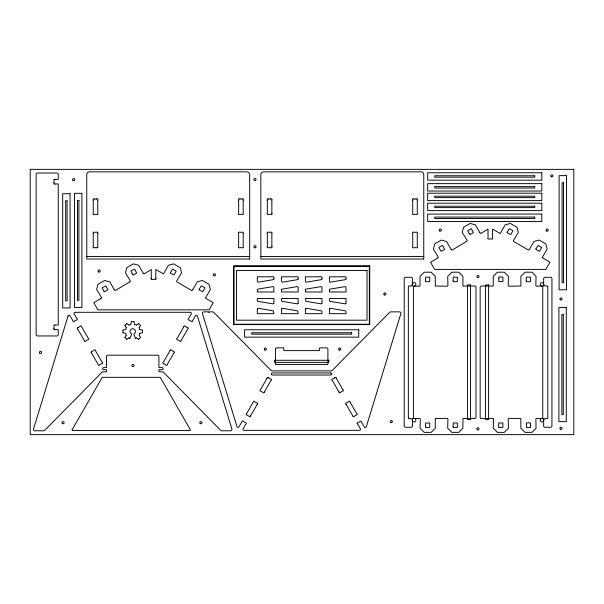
<?xml version="1.0" encoding="UTF-8"?>
<svg xmlns="http://www.w3.org/2000/svg" width="604" height="604" viewBox="0 0 604 604"><rect width="100%" height="100%" fill="white"/><g stroke="black" fill="none" stroke-linecap="round" stroke-linejoin="round"><path stroke-width="0.91" d="M97.772 233.476L97.772 246.477A0.823 0.823 0 0 1 97.75 247.64A0.823 0.823 0 0 1 96.602 247.648M97.772 200.181L97.772 213.182A0.823 0.823 0 0 1 97.75 214.344A0.823 0.823 0 0 1 96.602 214.36M142.499 332.683L142.499 330.207M243.186 233.476L243.186 246.477A0.823 0.823 0 0 1 243.163 247.64A0.823 0.823 0 0 1 242.015 247.648L239.841 247.663A0.823 0.823 0 0 1 238.678 247.64A0.823 0.823 0 0 1 238.663 246.485L238.656 233.476M243.186 200.181L243.186 213.182A0.823 0.823 0 0 1 243.163 214.344A0.823 0.823 0 0 1 242.015 214.36L239.841 214.367A0.823 0.823 0 0 1 238.678 214.344A0.823 0.823 0 0 1 238.663 213.197L238.656 200.181M271.853 246.477L271.853 233.476M271.853 213.182L271.853 200.181M417.266 233.476L417.266 246.477A0.823 0.823 0 0 1 417.243 247.64A0.823 0.823 0 0 1 416.096 247.648L413.921 247.663A0.823 0.823 0 0 1 412.759 247.64A0.823 0.823 0 0 1 412.743 246.485L412.736 233.476M417.266 200.181L417.266 213.182A0.823 0.823 0 0 1 417.243 214.344A0.823 0.823 0 0 1 416.096 214.36L413.921 214.367A0.823 0.823 0 0 1 412.759 214.344A0.823 0.823 0 0 1 412.743 213.197L412.736 200.181M155.794 278.165L155.817 269.527L163.458 273.914L168.433 265.254L173.62 263.865L180.196 267.663L181.585 272.849L176.625 281.011L176.715 281.781L191.702 290.501L192.789 289.837M529.542 249.475L528.515 250.101L513.468 241.358L513.408 240.535L518.338 232.427L516.949 227.24L510.372 223.442L505.186 224.831L500.21 233.491L492.57 229.105L492.554 237.734A0.823 0.823 0 0 1 492.532 238.897A0.823 0.823 0 0 1 491.377 238.912L489.202 238.92A0.823 0.823 0 0 1 488.04 238.897A0.823 0.823 0 0 1 488.032 237.749L488.002 229.105L480.852 233.469L479.825 232.85M130.894 324.257L131.355 321.773M139.177 335.197L139.909 333.37M129.913 338.331L131.642 334.148M125.594 329.512L126.327 327.798M192.759 289.641L197.236 281.887L202.423 280.498L208.999 284.295L210.388 289.482L205.383 298.119L213.212 302.664L209.075 309.844L97.923 309.844L93.779 302.664L100.709 298.67M169.943 350.796L163.442 362.053A0.823 0.823 0 0 0 162.884 363.072A0.823 0.823 0 0 0 163.873 363.661L165.745 364.756A0.823 0.823 0 0 0 166.764 365.314A0.823 0.823 0 0 0 167.353 364.325L173.869 353.061M183.759 326.885L177.259 338.142A0.823 0.823 0 0 0 176.7 339.161A0.823 0.823 0 0 0 177.689 339.75L179.569 340.845A0.823 0.823 0 0 0 180.588 341.411A0.823 0.823 0 0 0 181.17 340.414L187.685 329.15M246.704 413.491L253.204 402.226A0.823 0.823 0 0 1 253.801 401.237A0.823 0.823 0 0 1 254.805 401.796L256.692 402.876A0.823 0.823 0 0 1 257.689 403.48A0.823 0.823 0 0 1 257.123 404.484M260.52 389.58L267.021 378.323M250.63 415.756L257.13 404.499M264.446 391.845L270.947 380.588A0.823 0.823 0 0 0 271.506 379.569A0.823 0.823 0 0 0 270.517 378.98L268.637 377.885M529.519 249.218L533.989 241.464L539.176 240.075L545.759 243.873L547.149 249.052L542.135 257.697L549.972 262.242L545.827 269.414L434.676 269.414L430.539 262.242L437.462 258.248M139.124 327.61L140.521 325.571M124.915 337.319L126.244 335.379M124.93 325.405L126.681 323.661M138.761 339.229L140.505 337.485M136.519 325.065L138.595 323.646M126.848 339.244L128.75 337.938M129.55 282.038L115.251 290.532L114.224 289.837M78.18 327.534L80.06 326.454A0.838 0.838 0 0 1 81.676 326.704M466.303 241.615L452.064 250.079L450.984 249.482M334.699 377.885L332.827 378.965A0.823 0.823 0 0 0 331.83 379.569A0.823 0.823 0 0 0 332.396 380.573L338.889 391.845M135.666 338.383L136.504 337.938M129.105 325.08L130.774 324.401M123.05 330.078L125.451 329.633M140.045 333.242L142.385 332.812M129.807 282.06L130.404 280.981L125.458 272.849L126.855 267.663L133.431 263.865L138.618 265.254L143.088 273.016M466.499 241.638L467.164 240.558L462.219 232.419L463.608 227.232L470.184 223.442L475.371 224.831L479.848 232.585M437.658 258.27L438.323 257.191L433.378 249.052L434.767 243.865L441.35 240.075L446.537 241.464L451.007 249.218M100.898 298.701L101.593 297.674L96.625 289.475L98.014 284.288L104.59 280.498L109.777 281.887L114.254 289.648M55.19 179.411L58.241 179.396L58.241 174.405A1.382 1.382 0 0 0 56.859 173.023L37.524 173.023A1.382 1.382 0 0 0 36.142 174.405L36.142 334.571A1.382 1.382 0 0 0 37.524 335.952L56.859 335.952A1.382 1.382 0 0 0 58.241 334.571L58.241 329.58L55.19 329.565M55.19 325.035L58.241 325.02L58.241 183.963L55.19 183.948M94.428 198.995L96.587 198.995M239.841 198.995L242 198.995M268.508 198.995L270.668 198.995M413.921 198.995L416.081 198.995M94.428 214.367L96.587 214.367M94.428 247.663L96.587 247.663M86.802 256.489L249.678 256.504M260.883 256.504L423.759 256.519M423.759 259.01L260.883 258.995L260.83 174.601A2.763 2.763 0 0 1 263.593 171.846L420.996 171.846A2.763 2.763 0 0 1 423.759 174.601L423.759 259.01M249.678 259.01L86.802 258.995L86.75 174.601A2.763 2.763 0 0 1 89.513 171.846L246.915 171.846A2.763 2.763 0 0 1 249.678 174.601L249.678 259.01M131.483 321.668L133.952 321.668M208.788 312.668L209.278 312.872M139.992 329.633L142.393 330.078M123.05 332.812L125.39 333.242M134.669 324.401L136.33 325.08M128.931 337.938L129.769 338.383M187.255 327.534L185.383 326.454A0.838 0.838 0 0 0 183.759 326.704M126.848 323.646L128.916 325.065M136.685 337.938L138.595 339.244M138.761 323.661L140.505 325.405M124.93 337.485L126.681 339.229M139.192 335.379L140.521 337.319M124.915 325.571L126.312 327.61M336.322 378.323L342.823 389.58M356.639 413.491L350.139 402.226A0.823 0.823 0 0 0 349.535 401.237A0.823 0.823 0 0 0 348.531 401.796L346.643 402.876A0.823 0.823 0 0 0 345.647 403.48A0.823 0.823 0 0 0 346.213 404.484M346.213 404.499L352.713 415.756M81.676 326.885L88.176 338.142A0.823 0.823 0 0 1 88.735 339.161A0.823 0.823 0 0 1 87.746 339.75L85.874 340.845A0.823 0.823 0 0 1 84.854 341.411A0.823 0.823 0 0 1 84.266 340.414L77.75 329.15M95.492 350.796L101.993 362.053A0.823 0.823 0 0 1 102.559 363.072A0.823 0.823 0 0 1 101.563 363.661L99.69 364.756A0.823 0.823 0 0 1 98.671 365.314A0.823 0.823 0 0 1 98.082 364.325L91.566 353.061M139.109 327.798L139.849 329.512M133.794 334.148L135.53 338.331M125.526 333.37L126.259 335.197M134.08 321.773L134.541 324.257M143.065 273.204L144.092 273.899L151.249 269.527L151.264 278.165M267.323 200.181L267.323 213.182A0.823 0.823 0 0 0 267.346 214.344A0.823 0.823 0 0 0 268.493 214.36L270.668 214.367A0.823 0.823 0 0 0 271.83 214.344A0.823 0.823 0 0 0 271.845 213.197M267.323 233.476L267.323 246.477A0.823 0.823 0 0 0 267.346 247.64A0.823 0.823 0 0 0 268.493 247.648L270.668 247.663A0.823 0.823 0 0 0 271.83 247.64A0.823 0.823 0 0 0 271.845 246.485M122.944 330.207L122.944 332.683M93.243 200.181L93.243 213.182A0.823 0.823 0 0 0 93.265 214.344A0.823 0.823 0 0 0 94.42 214.36M93.243 233.476L93.243 246.477A0.823 0.823 0 0 0 93.265 247.64A0.823 0.823 0 0 0 94.42 247.648M54.005 182.763L54.005 180.596A0.838 0.838 0 0 1 55.032 179.32M54.005 328.38L54.005 326.22A0.838 0.838 0 0 1 55.032 324.937M131.249 333.763A2.733 2.733 0 0 1 130.653 329.671A2.733 2.733 0 0 1 134.783 329.671A2.733 2.733 0 0 1 134.194 333.763M77.591 329.067A0.838 0.838 0 0 1 78.188 327.519M95.5 350.614A0.838 0.838 0 0 0 93.862 350.358L92.004 351.437A0.838 0.838 0 0 0 91.408 352.97M169.935 350.614A0.838 0.838 0 0 1 171.574 350.358L173.439 351.437A0.838 0.838 0 0 1 174.028 352.97M187.248 327.519A0.838 0.838 0 0 1 187.844 329.067M267.036 378.315A0.823 0.823 0 0 1 267.625 377.326A0.823 0.823 0 0 1 268.621 377.893M264.446 392.026A0.838 0.838 0 0 1 262.816 392.283L260.951 391.203A0.838 0.838 0 0 1 260.362 389.671M250.63 415.937A0.838 0.838 0 0 1 248.991 416.194L247.134 415.107A0.838 0.838 0 0 1 246.545 413.574M334.714 377.893A0.823 0.823 0 0 1 335.718 377.326A0.823 0.823 0 0 1 336.307 378.315M338.889 392.026A0.838 0.838 0 0 0 340.528 392.283L342.385 391.203A0.838 0.838 0 0 0 342.981 389.671M352.706 415.937A0.838 0.838 0 0 0 354.344 416.194L356.201 415.107A0.838 0.838 0 0 0 356.798 413.574M93.152 200.03A0.838 0.838 0 0 1 94.435 198.988M96.58 198.988A0.838 0.838 0 0 1 97.871 200.03M93.152 233.318A0.838 0.838 0 0 1 94.435 232.276L96.587 232.283A0.838 0.838 0 0 1 97.871 233.318M238.565 233.318A0.838 0.838 0 0 1 239.848 232.276L242 232.283A0.838 0.838 0 0 1 243.284 233.318M238.565 200.03A0.838 0.838 0 0 1 239.848 198.988M241.993 198.988A0.838 0.838 0 0 1 243.284 200.03M267.225 200.03A0.838 0.838 0 0 1 268.516 198.988M270.66 198.988A0.838 0.838 0 0 1 271.951 200.03M267.225 233.318A0.838 0.838 0 0 1 268.516 232.276L270.668 232.283A0.838 0.838 0 0 1 271.951 233.318M412.638 200.03A0.838 0.838 0 0 1 413.929 198.988M416.073 198.988A0.838 0.838 0 0 1 417.364 200.03M412.638 233.318A0.838 0.838 0 0 1 413.929 232.276L416.081 232.283A0.838 0.838 0 0 1 417.364 233.318M55.032 329.663A0.838 0.838 0 0 1 53.99 328.372M55.032 184.039A0.838 0.838 0 0 1 53.99 182.755M155.787 278.172A0.823 0.823 0 0 1 155.772 279.327A0.823 0.823 0 0 1 154.624 279.335L152.45 279.35A0.823 0.823 0 0 1 151.287 279.327A0.823 0.823 0 0 1 151.272 278.172M275.439 349.24L275.439 364.431L327.904 364.431L327.904 349.24A1.382 1.382 0 0 0 326.522 347.859L319.622 347.859L319.599 350.124L319.003 350.622L284.371 350.622L283.737 350.116L283.721 347.859L276.813 347.859A1.382 1.382 0 0 0 275.439 349.24M357.13 423.396L357.485 424.053A1.087 1.087 0 0 1 357.855 424.438L360.324 428.719A1.087 1.087 0 0 1 359.388 430.35L244.076 430.35A1.087 1.087 0 0 1 243.133 428.727L245.541 424.529A1.087 1.087 0 0 1 245.934 424.136A0.838 0.838 0 0 0 245.511 422.589A1.087 1.087 0 0 1 244.975 422.423L243.714 421.698A1.087 1.087 0 0 1 243.321 421.305A0.838 0.838 0 0 0 241.774 421.728A1.087 1.087 0 0 1 241.615 422.264L238.958 426.839A1.087 1.087 0 0 1 236.972 426.613L202.491 313.635A1.382 1.382 0 0 1 203.812 311.853L212.329 311.853A2.182 2.182 0 0 1 213.876 312.502L270.864 370.237A2.174 2.174 0 0 0 272.412 370.886L330.924 370.886A2.174 2.174 0 0 0 332.472 370.237L389.459 312.502A2.182 2.182 0 0 1 391.014 311.853L399.531 311.853A1.382 1.382 0 0 1 400.852 313.635L366.326 426.749A1.087 1.087 0 0 1 364.34 426.975L361.622 422.264A1.087 1.087 0 0 1 361.471 421.751L360.92 421.056L360.097 421.381A1.087 1.087 0 0 1 359.712 421.751L358.361 422.536A1.087 1.087 0 0 1 357.855 422.679L357.138 423.336M498.783 278.195L498.836 281.615L502.973 281.502L502.868 277.093L499.1 276.949L498.783 278.195M526.394 424.053L526.454 427.466L530.591 427.36L530.478 422.951L526.718 422.808L526.394 424.053M103.782 290.954L104.734 291.702L107.897 289.716L105.836 285.858L102.152 287.806L103.782 290.954M132.533 274.239L133.492 274.986L136.647 273L134.594 269.142L130.925 271.037L132.533 274.239M440.535 250.532L441.494 251.279L444.65 249.293L442.543 245.413L438.927 247.33L440.535 250.532M469.293 233.816L470.244 234.563L473.408 232.57L471.346 228.712L467.662 230.66L469.293 233.756M408.349 417.983L408.893 418.738L410.539 418.549A1.955 1.955 0 0 1 412.494 420.505A1.706 1.706 0 0 0 414.261 421.939A1.706 1.706 0 0 0 415.892 420.354A1.706 1.706 0 0 0 414.503 418.549A1.087 1.087 0 0 1 413.415 417.462L413.415 287.089A1.087 1.087 0 0 1 414.503 286.002A1.706 1.706 0 0 0 415.892 284.205A1.706 1.706 0 0 0 414.261 282.619A1.706 1.706 0 0 0 412.494 284.054A1.955 1.955 0 0 1 410.539 286.009L408.893 285.82L408.349 286.538L408.349 417.953M412.275 285.443L412.955 286.221L419.969 286.1L420.09 276.338L424.234 272.2L431.135 272.2L435.28 276.338L435.333 286.054L447.383 286.19L447.926 285.481L447.707 276.338L451.845 272.2L458.753 272.2L462.891 276.338L462.951 286.054L474.631 286.002A1.382 1.382 0 0 1 476.012 287.383L476.012 417.175A1.382 1.382 0 0 1 474.631 418.557L462.951 418.504L462.891 428.221L458.753 432.366L451.845 432.366L447.707 428.221L447.919 419.017L447.247 418.338L435.28 418.557L435.28 428.221L431.135 432.366L424.234 432.366L420.09 428.221L420.309 419.085L419.84 418.391L412.494 418.557L412.494 425.896A1.382 1.382 0 0 1 411.113 427.277L405.594 427.277A1.382 1.382 0 0 1 404.212 425.896L404.212 278.663A1.382 1.382 0 0 1 405.594 277.281L411.113 277.281A1.382 1.382 0 0 1 412.494 278.663L412.275 285.443M425.397 281.003L426.009 281.766L429.701 281.615L429.806 277.198L425.669 277.093L425.405 280.935M425.397 426.854L426.009 427.624L429.701 427.466L429.806 423.057L425.669 422.951L425.397 426.824M453.008 281.003L453.619 281.766L457.311 281.615L457.424 277.198L453.287 277.093L453.015 280.935M453.008 426.854L453.619 427.624L457.311 427.466L457.371 422.996L453.287 422.951L453.015 426.824M493.476 419.085L493.257 428.221L497.402 432.366L504.302 432.366L508.447 428.221L508.228 419.017L508.84 418.353L520.814 418.504L520.875 428.221L525.019 432.366L531.92 432.366L536.065 428.221L535.846 419.017L536.314 418.391L543.653 418.557L543.653 425.896A1.382 1.382 0 0 0 545.034 427.277L550.561 427.277A1.382 1.382 0 0 0 551.943 425.896L551.943 278.663A1.382 1.382 0 0 0 550.561 277.281L545.034 277.281A1.382 1.382 0 0 0 543.653 278.663L543.653 286.002L536.314 286.168L535.846 285.481L536.065 276.338L531.92 272.2L525.019 272.2L520.875 276.338L520.875 286.002L508.908 286.221L508.228 285.481L508.447 276.338L504.302 272.2L497.402 272.2L493.257 276.338L493.204 286.054L481.524 286.002A1.382 1.382 0 0 0 480.142 287.383L480.142 417.175A1.382 1.382 0 0 0 481.524 418.557L492.796 418.338L493.476 419.116M498.564 426.854L499.176 427.624L502.868 427.466L502.921 422.996L498.836 422.951L498.564 426.824M526.182 281.003L526.786 281.766L530.478 281.615L530.591 277.198L526.454 277.093L526.182 280.935M547.805 286.538L547.805 418.021L547.262 418.738L545.608 418.549A1.955 1.955 0 0 0 543.653 420.505A1.706 1.706 0 0 1 541.894 421.939A1.706 1.706 0 0 1 540.263 420.354A1.706 1.706 0 0 1 541.652 418.549A1.087 1.087 0 0 0 542.739 417.462L542.739 287.089A1.087 1.087 0 0 0 541.652 286.002A1.706 1.706 0 0 1 540.263 284.205A1.706 1.706 0 0 1 541.894 282.619A1.706 1.706 0 0 1 543.653 284.054A1.955 1.955 0 0 0 545.608 286.009L547.262 285.82L547.805 286.538M257.312 308.938L257.312 313.687L273.884 313.687L273.416 310.856L258.119 308.297L257.312 308.938M273.884 303.208L273.114 303.895L257.832 301.351L257.319 300.792L257.312 298.504L273.884 298.504L273.884 303.208M281.577 308.938L281.577 313.687L298.142 313.687L297.681 310.856L282.378 308.297L281.577 308.938M298.149 303.208L297.379 303.895L282.098 301.351L281.585 300.792L281.577 298.504L298.149 298.504L298.149 303.208M305.413 308.938L305.413 313.687L321.977 313.687L321.955 311.339L321.456 310.841L306.175 308.289L305.413 308.938M321.977 303.208L321.177 303.895L305.881 301.336L305.413 298.504L321.977 298.504L321.977 303.208M329.459 308.938L329.459 313.687L346.024 313.687L346.009 311.339L345.503 310.841L330.229 308.289L329.459 308.938M346.024 303.208L345.262 303.895L329.98 301.351L329.467 300.792L329.459 298.504L346.024 298.504L346.024 303.208M170.358 272.676L170.721 273.363L173.944 274.994L176.172 271.136L172.623 269.09L170.366 272.623M199.116 289.392L199.479 290.086L202.702 291.717L204.93 287.851L201.321 285.82L199.124 289.339M507.118 232.253L507.473 232.94L510.705 234.571L512.947 230.766L509.376 228.659L507.118 232.253M535.876 248.969L536.231 249.656L539.455 251.287L541.697 247.481L538.134 245.383L535.876 248.916M72.065 429.837L72.752 430.569L189.762 430.569L190.449 429.882L160.211 377.319L102.272 377.319L72.065 429.837M257.312 289.746L257.312 291.981L273.884 291.981L273.876 287.194L273.114 286.583L257.885 289.12L257.319 289.686M273.884 278.973L273.302 279.652L258.119 282.189L257.319 281.615L257.312 276.798L273.884 276.798L273.884 278.973M281.577 289.746L281.577 291.981L298.149 291.981L298.142 287.194L297.379 286.583L282.159 289.12L281.585 289.686M298.142 278.973L297.568 279.652L282.378 282.189L281.585 281.615L281.577 276.798L298.142 276.798L298.142 278.973M305.413 289.746L305.413 291.981L321.977 291.981L321.977 287.194L321.177 286.59L305.986 289.12L305.42 289.686M321.977 278.973L321.456 279.644L306.213 282.189L305.42 281.615L305.413 276.798L321.977 276.798L321.977 278.973M329.459 289.746L329.459 291.981L346.024 291.981L346.024 287.194L345.262 286.583L330.033 289.12L329.467 289.686M346.024 278.973L345.45 279.652L330.26 282.189L329.467 281.615L329.459 276.798L346.024 276.798L346.024 278.973M68.025 316.028L33.537 429.006A1.382 1.382 0 0 0 34.858 430.788L43.375 430.788A2.182 2.182 0 0 0 44.93 430.139L102.34 371.89L106.485 371.754L106.485 369.686L103.722 369.686A1.034 1.034 0 0 1 102.688 368.651A1.034 1.034 0 0 1 103.722 367.617L106.485 367.617L106.485 356.571A1.382 1.382 0 0 1 107.867 355.19L157.569 355.19A1.382 1.382 0 0 1 158.95 356.571L158.95 367.617L162.061 367.617A1.034 1.034 0 0 1 163.095 368.651A1.034 1.034 0 0 1 162.061 369.686L158.95 369.686L158.95 371.754L163.095 371.89L220.505 430.139A2.182 2.182 0 0 0 222.061 430.788L230.577 430.788A1.382 1.382 0 0 0 231.898 429.006L197.417 316.028A1.087 1.087 0 0 0 195.432 315.801L192.601 320.686A0.823 0.823 0 0 1 191.996 321.683A0.823 0.823 0 0 1 190.992 321.117L189.105 320.037A0.823 0.823 0 0 1 188.108 319.441A0.823 0.823 0 0 1 188.674 318.436L191.257 313.914A1.087 1.087 0 0 0 190.313 312.291L75.13 312.291A1.087 1.087 0 0 0 74.186 313.914L76.768 318.421A0.823 0.823 0 0 1 77.327 319.441A0.823 0.823 0 0 1 76.338 320.022L74.458 321.117A0.823 0.823 0 0 1 73.439 321.683A0.823 0.823 0 0 1 72.858 320.686L70.004 315.801A1.087 1.087 0 0 0 68.025 316.028M573.8 169.362L30.2 169.362L30.2 434.638L573.8 434.638L573.8 169.362M541.818 172.767L427.662 172.767L427.662 180.158L541.818 180.158L541.818 172.767M566.499 175.636L559.108 175.636L559.108 289.792L566.499 289.792L566.499 175.636M534.751 175.756L434.729 175.756L434.729 177.168L534.751 177.168L534.751 175.756M563.509 182.702L562.097 182.702L562.097 282.725L563.509 282.725L563.509 182.702M541.818 183.639L427.662 183.639L427.662 191.03L541.818 191.03L541.818 183.639M534.751 186.628L434.729 186.628L434.729 188.04L534.751 188.04L534.751 186.628M81.902 193.318L74.511 193.318L74.511 307.474L81.902 307.474L81.902 193.318M541.818 193.204L427.662 193.204L427.662 200.603L541.818 200.603L541.818 193.204M70.079 193.748L62.688 193.748L62.688 307.904L70.079 307.904L70.079 193.748M534.751 196.194L434.729 196.194L434.729 197.614L534.751 197.614L534.751 196.194M78.913 200.385L77.501 200.385L77.501 300.407L78.913 300.407L78.913 200.385M67.089 200.815L65.677 200.815L65.677 300.837L67.089 300.837L67.089 200.815M541.818 203.208L427.662 203.208L427.662 210.6L541.818 210.6L541.818 203.208M534.751 206.198L434.729 206.198L434.729 207.61L534.751 207.61L534.751 206.198M541.818 214.08L427.662 214.08L427.662 221.472L541.818 221.472L541.818 214.08M534.751 217.07L434.729 217.07L434.729 218.482L534.751 218.482L534.751 217.07M369.731 265.888L233.605 265.888L233.605 324.597L369.731 324.597L369.731 265.888M369.323 266.243L234.012 266.243L234.012 324.235L369.323 324.235L369.323 266.243M367.021 270.486L236.542 270.486L236.542 320.188L367.021 320.188L367.021 270.486M470.576 284.96L467.564 284.96L467.564 419.591L470.576 419.591L470.576 284.96M488.591 284.96L485.578 284.96L485.578 419.591L488.591 419.591L488.591 284.96M566.28 307.496L558.889 307.496L558.889 421.652L566.28 421.652L566.28 307.496M563.29 314.563L561.879 314.563L561.879 414.586L563.29 414.586L563.29 314.563M358.746 329.761L244.59 329.761L244.59 337.153L358.746 337.153L358.746 329.761M351.679 332.751L251.657 332.751L251.657 334.163L351.679 334.163L351.679 332.751M328.825 360.286L274.51 360.286L274.51 362.362L328.825 362.362L328.825 360.286M330.667 372.955L272.329 372.955A1.034 1.034 0 0 0 271.294 373.989A1.034 1.034 0 0 0 272.329 375.024L330.667 375.024A1.034 1.034 0 0 0 331.702 373.989A1.034 1.034 0 0 0 330.667 372.955M254.42 247.716A1.087 1.087 0 0 0 256.051 246.772A1.087 1.087 0 0 0 254.42 245.828A1.087 1.087 0 0 0 254.42 247.716M254.42 180.52A1.087 1.087 0 0 0 256.051 179.584A1.087 1.087 0 0 0 254.42 178.641A1.087 1.087 0 0 0 254.42 180.52M200.347 423.623A1.087 1.087 0 0 0 201.978 422.679A1.087 1.087 0 0 0 200.347 421.735A1.087 1.087 0 0 0 200.347 423.623M39.992 353.355A1.087 1.087 0 0 0 41.623 352.411A1.087 1.087 0 0 0 39.992 351.468A1.087 1.087 0 0 0 39.992 353.355M477.402 429.769A1.087 1.087 0 0 0 479.032 428.825A1.087 1.087 0 0 0 477.402 427.889A1.087 1.087 0 0 0 477.402 429.769M546.628 231.038A1.087 1.087 0 0 0 548.258 230.101A1.087 1.087 0 0 0 546.628 229.158A1.087 1.087 0 0 0 546.628 231.038M439.803 231.038A1.087 1.087 0 0 0 441.433 230.101A1.087 1.087 0 0 0 439.803 229.158A1.087 1.087 0 0 0 439.803 231.038M390.743 422.536A1.087 1.087 0 0 0 392.374 421.592A1.087 1.087 0 0 0 390.743 420.648A1.087 1.087 0 0 0 390.743 422.536M339.161 350.033A1.087 1.087 0 0 0 340.792 349.097A1.087 1.087 0 0 0 339.161 348.153A1.087 1.087 0 0 0 339.161 350.033M264.771 350.033A1.087 1.087 0 0 0 266.402 349.097A1.087 1.087 0 0 0 264.771 348.153A1.087 1.087 0 0 0 264.771 350.033M132.427 366.485A1.087 1.087 0 0 0 134.058 365.541A1.087 1.087 0 0 0 132.427 364.597A1.087 1.087 0 0 0 132.427 366.485M98.52 271.913A1.087 1.087 0 0 0 100.219 271.09A1.087 1.087 0 0 0 98.656 270.033A1.087 1.087 0 0 0 98.52 271.913M384.235 294.858A1.087 1.087 0 0 0 385.926 294.035A1.087 1.087 0 0 0 384.37 292.978A1.087 1.087 0 0 0 384.235 294.858M213.831 275.764A1.087 1.087 0 0 0 215.462 274.82A1.087 1.087 0 0 0 213.831 273.876A1.087 1.087 0 0 0 213.831 275.764M73.144 180.52A1.087 1.087 0 0 0 74.775 179.584A1.087 1.087 0 0 0 73.144 178.641A1.087 1.087 0 0 0 73.144 180.52M62.491 423.623A1.087 1.087 0 0 0 64.122 422.679A1.087 1.087 0 0 0 62.491 421.735A1.087 1.087 0 0 0 62.491 423.623M560.429 429.233A1.087 1.087 0 0 0 562.06 428.289A1.087 1.087 0 0 0 560.429 427.345A1.087 1.087 0 0 0 560.429 429.233M551.248 176.783A1.087 1.087 0 0 0 552.939 175.96A1.087 1.087 0 0 0 551.376 174.903A1.087 1.087 0 0 0 551.248 176.783M560.361 299.826A1.087 1.087 0 0 0 562.052 299.003A1.087 1.087 0 0 0 560.497 297.946A1.087 1.087 0 0 0 560.361 299.826M477.402 277.478A1.087 1.087 0 0 0 479.032 276.534A1.087 1.087 0 0 0 477.402 275.598A1.087 1.087 0 0 0 477.402 277.478"/></g></svg>
